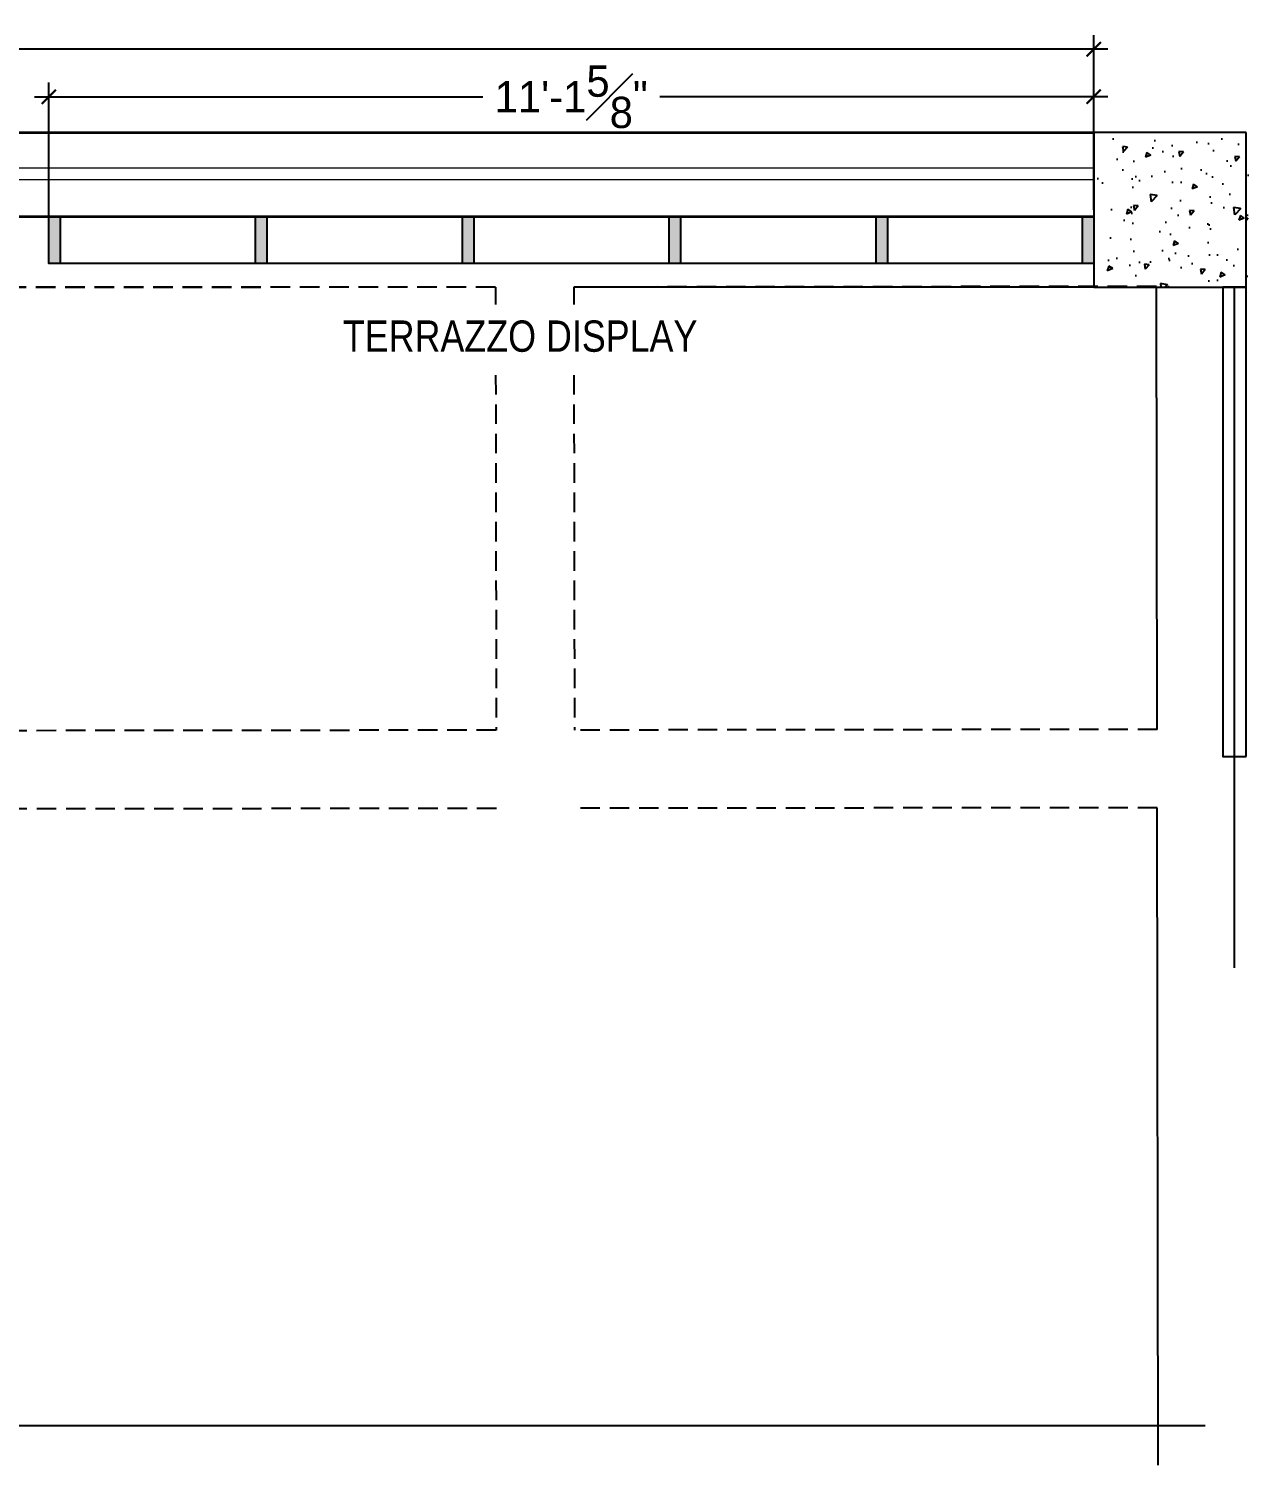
# Model space of a CAD drawing. Header units: inches. Extents: x -137722 to 81594, y -22256 to -1207.
# Drawn here: x -63836.6 to -63680.7, y -3584 to -3400.3 of the extents above; entities that cross this region are included whole.
import ezdxf

# ---------------------------------------------------------------- set-up
doc = ezdxf.new("R2010")
doc.units = ezdxf.units.IN
doc.header["$LTSCALE"] = 0.05
doc.header["$MEASUREMENT"] = 0
doc.header["$PDMODE"] = 3
doc.header["$PDSIZE"] = -4
doc.linetypes.add('A2-XREF-115_FURN$0$HIDDEN', pattern=[0.375, 0.25, -0.125])
doc.linetypes.add('DASHED2', pattern=[0.375, 0.25, -0.125])
doc.layers.get('Defpoints').update_dxf_attribs({"linetype": 'DASHED2'})
for name, color, linetype in [('00 floor', 7, 'Continuous'), ('beam', 7, 'Continuous'), ('Civil Dimension - Text', 7, 'Continuous'), ('text', 176, 'Continuous'), ('Vector Graphics', 7, 'Continuous')]:
    doc.layers.add(name, color=color, linetype=linetype)
doc.layers.add('WALL', color=7, linetype='Continuous', lineweight=35)
doc.styles.add('4MMOF3-8', font='ARIALN.TTF', dxfattribs={"height": 5.12})
doc.styles.add('9-128OF1-4', font='stylu.ttf')
doc.dimstyles.new('DIM 1-4', dxfattribs={"dimtxt": 3.0792, "dimasz": 1.82, "dimexe": 1.82, "dimexo": 0, "dimgap": 0.09, "dimtad": 0, "dimzin": 0, "dimdsep": 46, "dimlunit": 4, "dimtxsty": '9-128OF1-4', "dimblk": 'ARCHTICK', "dimcen": 1.8125, "dimdle": 1.82, "dimclrd": 8, "dimclre": 8, "dimadec": 0, "dimazin": 0, "dimtfac": 1, "dimtofl": 0, "dimtmove": 0, "dimatfit": 3, "dimldrblk": 'OPEN90', "dimfxl": 1, "dimtolj": 1, "dimtzin": 0, "dimlwd": -1, "dimarcsym": 0})

# ---------------------------------------------------------------- blocks, each defined once
blk = doc.blocks.new('_ArchTick')
at = {"color": 0, "const_width": 0.15}
blk.add_lwpolyline([(-0.5, -0.5), (0.5, 0.5)], dxfattribs=at)
blk = doc.blocks.new('*D237')
at = {"layer": 'Civil Dimension - Text', "color": 8, "lineweight": -2, "ltscale": 50, "transparency": 16777216}
for p, q in [((-63834.03, -3424.37), (-63834.03, -3407.22)), ((-63700.46, -3423.49), (-63700.46, -3407.22))]:
    blk.add_line(p, q, dxfattribs=at)
at = {"layer": 'Civil Dimension - Text', "color": 8, "ltscale": 50, "transparency": 16777216}
for p, q in [((-63835.85, -3409.04), (-63778.56, -3409.04)), ((-63698.64, -3409.04), (-63755.93, -3409.04))]:
    blk.add_line(p, q, dxfattribs=at)
at = {"layer": 'Defpoints', "color": 0, "ltscale": 50, "transparency": 16777216}
for p in [(-63834.03, -3409.04), (-63834.03, -3424.37), (-63700.46, -3423.49)]:
    blk.add_point(p, dxfattribs=at)
at = {"layer": 'Civil Dimension - Text', "color": 8, "ltscale": 50, "transparency": 16777216, "xscale": 1.82, "yscale": 1.82, "zscale": 1.82, "rotation": 180}
blk.add_blockref('_ArchTick', (-63834.03, -3409.04), dxfattribs=at)
at = {"layer": 'Civil Dimension - Text', "color": 8, "ltscale": 50, "transparency": 16777216, "xscale": 1.82, "yscale": 1.82, "zscale": 1.82}
blk.add_blockref('_ArchTick', (-63700.46, -3409.04), dxfattribs=at)
at = {"layer": 'Civil Dimension - Text', "color": 0, "ltscale": 50, "transparency": 16777216, "insert": (-63767.25, -3409.04), "char_height": 4, "attachment_point": 5, "style": '9-128OF1-4'}
blk.add_mtext('\\A1;11\'-1{\\H1x;\\S5#8;}"', dxfattribs=at)
blk = doc.blocks.new('_Open90')
at = {"color": 0, "linetype": 'ByBlock', "lineweight": -2}
for p, q in [((0, 0), (-1, 0)), ((-0.5, 0.5), (0, 0)), ((0, 0), (-0.5, -0.5))]:
    blk.add_line(p, q, dxfattribs=at)
blk = doc.blocks.new('*D236')
at = {"layer": 'Civil Dimension - Text', "color": 8, "lineweight": -2, "ltscale": 50, "transparency": 16777216}
for p, q in [((-64096.46, -3411.76), (-64096.46, -3401.15)), ((-63700.46, -3413.62), (-63700.46, -3401.15))]:
    blk.add_line(p, q, dxfattribs=at)
at = {"layer": 'Civil Dimension - Text', "color": 8, "ltscale": 50, "transparency": 16777216}
for p, q in [((-64098.28, -3402.97), (-63869.29, -3402.97)), ((-63698.64, -3402.97), (-63860.94, -3402.97))]:
    blk.add_line(p, q, dxfattribs=at)
at = {"layer": 'Defpoints', "color": 0, "ltscale": 50, "transparency": 16777216}
for p in [(-64096.46, -3402.97), (-64096.46, -3411.76), (-63700.46, -3413.62)]:
    blk.add_point(p, dxfattribs=at)
at = {"layer": 'Civil Dimension - Text', "color": 8, "ltscale": 50, "transparency": 16777216, "xscale": 1.82, "yscale": 1.82, "zscale": 1.82, "rotation": 180}
blk.add_blockref('_ArchTick', (-64096.46, -3402.97), dxfattribs=at)
at = {"layer": 'Civil Dimension - Text', "color": 8, "ltscale": 50, "transparency": 16777216, "xscale": 1.82, "yscale": 1.82, "zscale": 1.82}
blk.add_blockref('_ArchTick', (-63700.46, -3402.97), dxfattribs=at)
at = {"layer": 'Civil Dimension - Text', "color": 0, "ltscale": 50, "transparency": 16777216, "insert": (-63865.12, -3402.97), "char_height": 4, "attachment_point": 5, "style": '9-128OF1-4'}
blk.add_mtext("\\A1;33'", dxfattribs=at)

msp = doc.modelspace()

# ---------------------------------------------------------------- hatches: boundary and pattern name
at = {"ltscale": 50}
h = msp.add_hatch(color=37, dxfattribs=at)
h.dxf.hatch_style = 1
h.paths.add_polyline_path([(-63832.5941, -3424.3687), (-63834.0349, -3424.3687), (-63834.0349, -3430.3687), (-63832.5941, -3430.3687)])
h = msp.add_hatch(color=37, dxfattribs=at)
h.dxf.hatch_style = 1
h.paths.add_polyline_path([(-63806.1533, -3424.3687), (-63807.5941, -3424.3687), (-63807.5941, -3430.3687), (-63806.1533, -3430.3687)])
h = msp.add_hatch(color=37, dxfattribs=at)
h.dxf.hatch_style = 1
h.paths.add_polyline_path([(-63779.7124, -3424.3687), (-63781.1533, -3424.3687), (-63781.1533, -3430.3687), (-63779.7124, -3430.3687)])
h = msp.add_hatch(color=37, dxfattribs=at)
h.dxf.hatch_style = 1
h.paths.add_polyline_path([(-63753.2716, -3424.3687), (-63754.7124, -3424.3687), (-63754.7124, -3430.3687), (-63753.2716, -3430.3687)])
h = msp.add_hatch(color=37, dxfattribs=at)
h.dxf.hatch_style = 1
h.paths.add_polyline_path([(-63726.8308, -3424.3687), (-63728.2716, -3424.3687), (-63728.2716, -3430.3687), (-63726.8308, -3430.3687)])
h = msp.add_hatch(color=37, dxfattribs=at)
h.dxf.hatch_style = 1
h.paths.add_polyline_path([(-63700.4551, -3424.3687), (-63701.8959, -3424.3687), (-63701.8959, -3430.3687), (-63700.4551, -3430.3687)])
at = {"layer": 'Civil Dimension - Text', "ltscale": 50, "true_color": 0x939598}
h = msp.add_hatch(dxfattribs=at)
h.set_pattern_fill('AR-CONC', color=252, angle=180)
h.set_pattern_definition([(230, (-129253.738, -6937.9873), (-7.1726018, 0.62752135), [0.75, -8.25]), (175, (-129253.738, -6937.987), (1.3875133, -7.5219213), [0.6, -6.6]), (280.451444, (-129254.336, -6937.935), (-5.7850885, -6.8943999), [0.6374019, -7.0114211]), (226.1842, (-129253.738, -6939.987), (-10.6724133, 1.6551928), [1.125, -12.375]), (276.635635, (-129254.628, -6939.849), (-9.3466195, -9.741186), [0.9561034, -10.5171376]), (171.184164, (-129253.738, -6939.987), (-9.3466195, -9.741186), [0.9, -9.9]), (201, (-129254.738, -6939.4873), (-5.9690705, 4.0261889), [0.75, -8.25]), (146, (-129254.738, -6939.487), (-2.4331533, -7.25150045), [0.6, -6.6]), (251.451445, (-129255.236, -6939.152), (-8.4022238, -3.2253115), [0.6374019, -7.0114211]), (217.5, (-129253.7383, -6937.9873), (-0.12159855, -3.32893854), [0, -6.52, 0, -6.7, 0, -6.625]), (187.5, (-129253.7383, -6937.9873), (-2.63069537, -3.94411712), [0, -3.82, 0, -6.37, 0, -2.525]), (147.5, (-129251.5083, -6937.9873), (-5.33822436, 0.22554872), [0, -2.5, 0, -7.8, 0, -10.35]), (137.5, (-129250.5083, -6937.9873), (-5.8318617, -1.00104982), [0, -3.25, 0, -5.18, 0, -7.35])])
h.paths.add_polyline_path([(-63700.4551, -3433.3687), (-63680.7051, -3433.3687), (-63680.7051, -3414.1187), (-63700.4551, -3414.1187)])

# ---------------------------------------------------------------- linework, layer by layer
at = {"color": 5, "lineweight": 13}
msp.add_lwpolyline([(-63700.4551, -3419.6763), (-64096.4551, -3419.6763), (-64096.4551, -3418.1145), (-63700.4551, -3418.1145)], close=True, dxfattribs=at)
at = {"ltscale": 50}
for points in [[(-63834.0349, -3424.3687), (-63832.5941, -3424.3687), (-63832.5941, -3430.3687), (-63834.0349, -3430.3687)], [(-63807.5941, -3424.3687), (-63806.1533, -3424.3687), (-63806.1533, -3430.3687), (-63807.5941, -3430.3687)], [(-63781.1533, -3424.3687), (-63779.7124, -3424.3687), (-63779.7124, -3430.3687), (-63781.1533, -3430.3687)], [(-63754.7124, -3424.3687), (-63753.2716, -3424.3687), (-63753.2716, -3430.3687), (-63754.7124, -3430.3687)], [(-63728.2716, -3424.3687), (-63726.8308, -3424.3687), (-63726.8308, -3430.3687), (-63728.2716, -3430.3687)], [(-63701.8959, -3424.3687), (-63700.4551, -3424.3687), (-63700.4551, -3430.3687), (-63701.8959, -3430.3687)]]:
    msp.add_lwpolyline(points, close=True, dxfattribs=at)
at = {"layer": '00 floor'}
for points in [[(-63700.4551, -3430.3687), (-63834.0349, -3430.3687), (-63834.0349, -3424.3687), (-63700.4551, -3424.3687)], [(-63680.9551, -3493.3687), (-63680.9551, -3433.3687), (-63683.9551, -3433.3687), (-63683.9551, -3493.3687)]]:
    msp.add_lwpolyline(points, close=True, dxfattribs=at)
at = {"layer": 'beam', "color": 9, "linetype": 'A2-XREF-115_FURN$0$HIDDEN', "ltscale": 200, "true_color": 0xc7c8ca}
msp.add_line((-63776.9261, -3433.3687), (-63851.4, -3433.3687), dxfattribs=at)
at = {"layer": 'beam', "color": 251, "linetype": 'A2-XREF-115_FURN$0$HIDDEN', "ltscale": 200, "true_color": 0x636466}
for p, q in [((-63776.9261, -3433.3687), (-63851.3998, -3433.4509)), ((-63776.9261, -3433.3687), (-63776.835, -3490.0064)), ((-63692.4524, -3433.2864), (-63766.9261, -3433.3687)), ((-63766.9261, -3433.3687), (-63766.835, -3489.9954)), ((-63776.835, -3490.0064), (-63851.3087, -3490.0887)), ((-63692.3327, -3489.9131), (-63766.835, -3489.9954)), ((-63776.8189, -3500.0064), (-63851.2926, -3500.0887)), ((-63692.3327, -3499.9131), (-63766.8189, -3499.9954))]:
    msp.add_line(p, q, dxfattribs=at)
at = {"layer": 'beam', "color": 253, "ltscale": 15}
msp.add_line((-63700.4551, -3433.3687), (-63766.9261, -3433.3687), dxfattribs=at)
at = {"layer": 'beam', "color": 9, "ltscale": 15, "true_color": 0xc7c8ca}
for p, q in [((-63692.3613, -3489.9131), (-63692.4523, -3433.3687)), ((-63682.4551, -3520.3687), (-63682.4551, -3433.3687)), ((-63692.2099, -3583.9676), (-63692.3452, -3499.9131)), ((-63878.2167, -3578.8687), (-63686.2167, -3578.8687))]:
    msp.add_line(p, q, dxfattribs=at)
at = {"layer": 'Vector Graphics', "color": 1, "linetype": 'Continuous', "ltscale": 3}
msp.add_lwpolyline([(-63680.9551, -3413.6187), (-63700.4551, -3413.6187), (-63700.4551, -3433.3687), (-63680.9551, -3433.3687), (-63680.9551, -3413.6187)], dxfattribs=at)
at = {"layer": 'WALL'}
for p, q in [((-64096.4551, -3413.6187), (-63700.4551, -3413.6187)), ((-63700.4551, -3424.3687), (-64096.4551, -3424.3687))]:
    msp.add_line(p, q, dxfattribs=at)

# ---------------------------------------------------------------- dimensions: what is measured, and where the dimension line sits
at = {"layer": 'Civil Dimension - Text', "ltscale": 50}
dim = msp.add_linear_dim(base=(-64096.4551, -3402.9701), p1=(-63700.4551, -3413.6187), p2=(-64096.4551, -3411.7586), angle=180, dimstyle='DIM 1-4', override={"dimtxt": 4, "dimdec": 3, "dimtdec": 3, "dimtmove": 1, "dimfxl": 0, "dimfrac": 1, "dimarcsym": 1}, dxfattribs=at)
dim.commit()
dim.dimension.update_dxf_attribs({"geometry": '*D236', "text_midpoint": (-63865.1168, -3402.9701), "dimtype": 160})
dim = msp.add_linear_dim(base=(-63834.0349, -3409.0367), p1=(-63700.4551, -3423.4937), p2=(-63834.0349, -3424.3687), angle=180, dimstyle='DIM 1-4', override={"dimtxt": 4, "dimdec": 3, "dimtdec": 3, "dimtmove": 1, "dimfxl": 0, "dimfrac": 1, "dimarcsym": 1}, dxfattribs=at)
dim.commit()
dim.dimension.update_dxf_attribs({"geometry": '*D237', "text_midpoint": (-63767.245, -3409.0367)})

# ---------------------------------------------------------------- next in the draw order: texts
at = {"layer": 'text', "ltscale": 50, "insert": (-63806.9903, -3439.6642), "char_height": 4, "width": 66.281096, "attachment_point": 4, "style": '4MMOF3-8', "bg_fill": 2}
msp.add_mtext('\\pi10.55665;TERRAZZO DISPLAY', dxfattribs=at)

doc.saveas('drawing.dxf')
